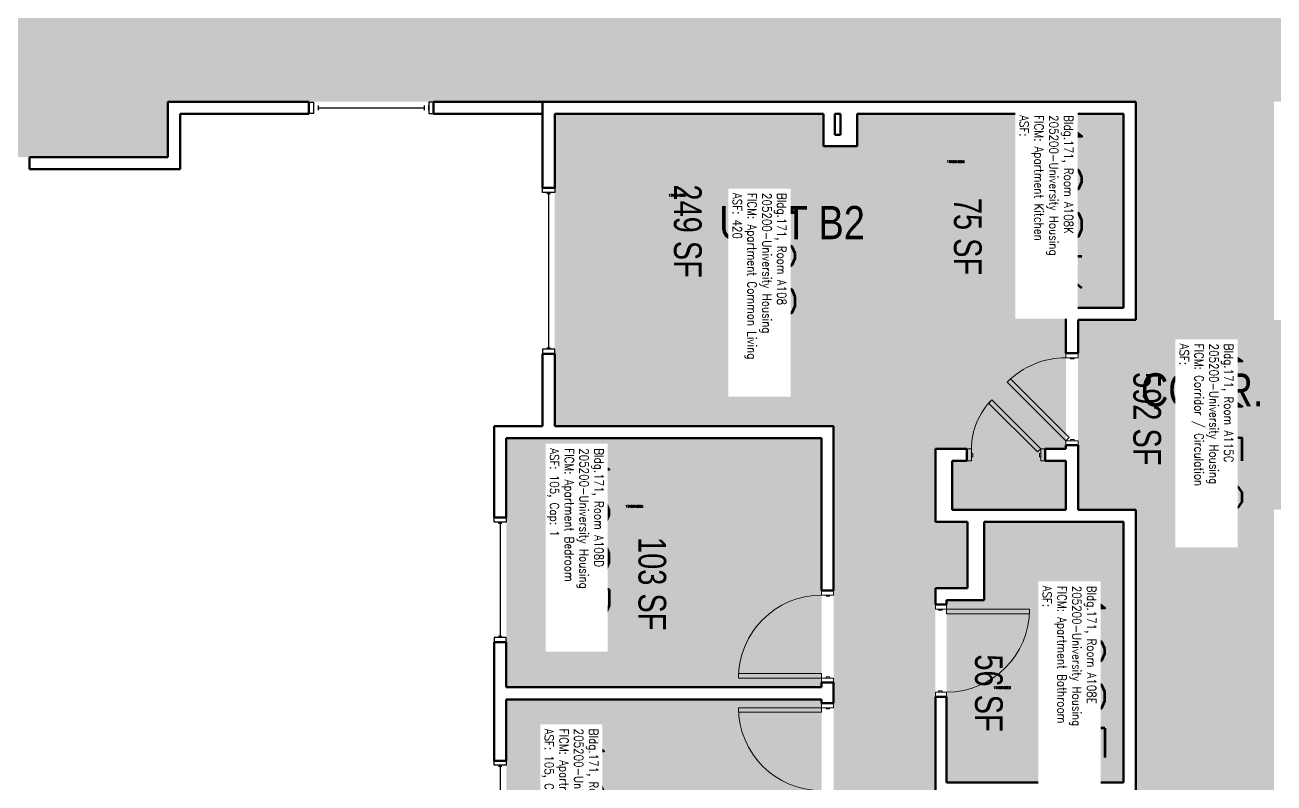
# Model space of a CAD drawing. Header units: inches. Extents: x 88 to 3257, y -489 to 2081.
# Drawn here: x 1097 to 1639, y 789 to 1118 of the extents above; entities that cross this region are included whole.
import ezdxf
from ezdxf.enums import TextEntityAlignment as Align

# ---------------------------------------------------------------- set-up
doc = ezdxf.new("R2010")
doc.units = ezdxf.units.IN
doc.header["$LTSCALE"] = 48
doc.header["$MEASUREMENT"] = 0
for name, color, linetype in [('A-AREA-IDEN', 1, 'Continuous'), ('A-DOOR', 2, 'Continuous'), ('A-GLAZ', 1, 'Continuous'), ('A-IDEN-RNUM', 7, 'Continuous'), ('A-IDEN-SNUM', 4, 'Continuous'), ('A-IDEN-VNUM', 4, 'Continuous'), ('A-WALL', 5, 'Continuous'), ('AREA-TEXT', 3, 'Continuous'), ('Rooms-Category-Color', 7, 'Continuous'), ('Rooms-College-Color', 7, 'Continuous'), ('Rooms-Department-Color', 7, 'Continuous'), ('Rooms-Division-Color', 7, 'Continuous'), ('Rooms-Information', 7, 'Continuous')]:
    doc.layers.add(name, color=color, linetype=linetype)
doc.styles.add('AREA', font='arial.ttf', dxfattribs={"width": 0.75, "height": 12})
doc.styles.add('ROOMSNUMBER', font='txt.shx', dxfattribs={"height": 0.03})
doc.styles.add('ROOMVNUMBER', font='simplex.shx', dxfattribs={"width": 0.85})
doc.styles.get("Standard").update_dxf_attribs({"font": 'ARIALN.TTF'})
pattern_1 = [(135, (927.60886, 480.01828), (-0.088388348, -0.088388348), [])]

msp = doc.modelspace()

# ---------------------------------------------------------------- hatches: boundary and pattern name
h = msp.add_hatch()
h.set_pattern_fill('ANSI31', color=256, angle=90, style=0)
h.set_pattern_definition(pattern_1)
h.paths.add_polyline_path([(1511.56, 811.49), (1511.56, 870.22), (1520.77, 870.22), (1520.77, 811.49)], flags=9)
h = msp.add_hatch()
h.set_pattern_fill('ANSI31', color=256, angle=90, style=0)
h.set_pattern_definition(pattern_1)
h.paths.add_polyline_path([(1511.56, 811.49), (1511.56, 870.22), (1520.77, 870.22), (1520.77, 811.49)], flags=9)
at = {"layer": 'Rooms-Category-Color', "true_color": 0xadadad}
for points in [[(547.22, 1084.25), (609.5, 1084.25), (609.5, 965.5), (687.5, 965.5), (687.5, 1084.25), (855.25, 1084.25), (855.25, 1060.25), (1158.95, 1060.25), (1158.95, 1084.25), (1578.7, 1084.25), (1703.95, 1084.25), (1703.95, 1168.24), (1549.3, 1168.24), (1549.3, 1193.24), (1466.98, 1193.24), (1466.98, 1168.24), (1104.2, 1168.24), (1104.2, 1156.25), (910, 1156.25), (910, 1168.24), (547.22, 1168.24), (547.22, 1084.25)], [(1638.7, 1084.25), (1578.7, 1084.25), (1578.7, 989.61), (1553.7, 989.61), (1553.7, 907.28), (1578.7, 907.28), (1578.7, 176.47), (1553.7, 176.47), (1553.7, 94.14), (1578.7, 94.14), (1578.7, -0.5), (1546.26, -0.5), (1546.26, -112), (1578.7, -112), (1578.7, -140), (1638.7, -140), (1638.7, 94.14), (1663.7, 94.14), (1663.7, 176.47), (1638.7, 176.47), (1638.7, 907.28), (1663.7, 907.28), (1663.7, 989.61), (1638.7, 989.61)]]:
    msp.add_hatch(color=253, dxfattribs=at).paths.add_polyline_path(points)
at = {"layer": 'Rooms-Category-Color', "true_color": 0x728ef3}
for points in [[(1443.33, 1079), (1443.33, 994.86), (1548.45, 994.86), (1548.45, 933.73), (1539.5, 933.73), (1539.5, 928.48), (1548.45, 928.48), (1548.45, 907.28), (1499.08, 907.28), (1499.08, 928.48), (1505.5, 928.48), (1505.5, 933.73), (1491.83, 933.73), (1491.83, 902.03), (1505.7, 902.03), (1505.7, 873.28), (1491.83, 873.28), (1491.83, 697.25), (1505.7, 697.25), (1505.7, 668.5), (1447.7, 668.5), (1447.7, 943.5), (1326.7, 943.5), (1326.7, 1079)], [(1573.45, 994.86), (1443.33, 994.86), (1443.33, 1065), (1457.95, 1065), (1457.95, 1079), (1573.45, 1079)], [(1305.7, 938.25), (1305.7, 830.25), (1442.45, 830.25), (1442.45, 938.25)], [(1512.95, 902.03), (1573.45, 902.03), (1573.45, 788.89), (1496.7, 788.89), (1496.7, 868.03), (1512.95, 868.03)], [(1305.7, 825), (1305.7, 717.38), (1442.45, 717.38), (1442.45, 825)]]:
    msp.add_hatch(color=171, dxfattribs=at).paths.add_polyline_path(points)
at = {"layer": 'Rooms-College-Color', "true_color": 0xadadad}
for points in [[(547.22, 1084.25), (609.5, 1084.25), (609.5, 965.5), (687.5, 965.5), (687.5, 1084.25), (855.25, 1084.25), (855.25, 1060.25), (1158.95, 1060.25), (1158.95, 1084.25), (1578.7, 1084.25), (1703.95, 1084.25), (1703.95, 1168.24), (1549.3, 1168.24), (1549.3, 1193.24), (1466.98, 1193.24), (1466.98, 1168.24), (1104.2, 1168.24), (1104.2, 1156.25), (910, 1156.25), (910, 1168.24), (547.22, 1168.24), (547.22, 1084.25)], [(1638.7, 1084.25), (1578.7, 1084.25), (1578.7, 989.61), (1553.7, 989.61), (1553.7, 907.28), (1578.7, 907.28), (1578.7, 176.47), (1553.7, 176.47), (1553.7, 94.14), (1578.7, 94.14), (1578.7, -0.5), (1546.26, -0.5), (1546.26, -112), (1578.7, -112), (1578.7, -140), (1638.7, -140), (1638.7, 94.14), (1663.7, 94.14), (1663.7, 176.47), (1638.7, 176.47), (1638.7, 907.28), (1663.7, 907.28), (1663.7, 989.61), (1638.7, 989.61)], [(1443.33, 1079), (1443.33, 994.86), (1548.45, 994.86), (1548.45, 933.73), (1539.5, 933.73), (1539.5, 928.48), (1548.45, 928.48), (1548.45, 907.28), (1499.08, 907.28), (1499.08, 928.48), (1505.5, 928.48), (1505.5, 933.73), (1491.83, 933.73), (1491.83, 902.03), (1505.7, 902.03), (1505.7, 873.28), (1491.83, 873.28), (1491.83, 697.25), (1505.7, 697.25), (1505.7, 668.5), (1447.7, 668.5), (1447.7, 943.5), (1326.7, 943.5), (1326.7, 1079)], [(1573.45, 994.86), (1443.33, 994.86), (1443.33, 1065), (1457.95, 1065), (1457.95, 1079), (1573.45, 1079)], [(1305.7, 938.25), (1305.7, 830.25), (1442.45, 830.25), (1442.45, 938.25)], [(1512.95, 902.03), (1573.45, 902.03), (1573.45, 788.89), (1496.7, 788.89), (1496.7, 868.03), (1512.95, 868.03)], [(1305.7, 825), (1305.7, 717.38), (1442.45, 717.38), (1442.45, 825)]]:
    msp.add_hatch(color=253, dxfattribs=at).paths.add_polyline_path(points)
at = {"layer": 'Rooms-Department-Color', "true_color": 0xacacac}
for points in [[(547.22, 1084.25), (609.5, 1084.25), (609.5, 965.5), (687.5, 965.5), (687.5, 1084.25), (855.25, 1084.25), (855.25, 1060.25), (1158.95, 1060.25), (1158.95, 1084.25), (1578.7, 1084.25), (1703.95, 1084.25), (1703.95, 1168.24), (1549.3, 1168.24), (1549.3, 1193.24), (1466.98, 1193.24), (1466.98, 1168.24), (1104.2, 1168.24), (1104.2, 1156.25), (910, 1156.25), (910, 1168.24), (547.22, 1168.24), (547.22, 1084.25)], [(1638.7, 1084.25), (1578.7, 1084.25), (1578.7, 989.61), (1553.7, 989.61), (1553.7, 907.28), (1578.7, 907.28), (1578.7, 176.47), (1553.7, 176.47), (1553.7, 94.14), (1578.7, 94.14), (1578.7, -0.5), (1546.26, -0.5), (1546.26, -112), (1578.7, -112), (1578.7, -140), (1638.7, -140), (1638.7, 94.14), (1663.7, 94.14), (1663.7, 176.47), (1638.7, 176.47), (1638.7, 907.28), (1663.7, 907.28), (1663.7, 989.61), (1638.7, 989.61)]]:
    msp.add_hatch(color=253, dxfattribs=at).paths.add_polyline_path(points)
at = {"layer": 'Rooms-Department-Color', "true_color": 0x604aed}
for points in [[(1443.33, 1079), (1443.33, 994.86), (1548.45, 994.86), (1548.45, 933.73), (1539.5, 933.73), (1539.5, 928.48), (1548.45, 928.48), (1548.45, 907.28), (1499.08, 907.28), (1499.08, 928.48), (1505.5, 928.48), (1505.5, 933.73), (1491.83, 933.73), (1491.83, 902.03), (1505.7, 902.03), (1505.7, 873.28), (1491.83, 873.28), (1491.83, 697.25), (1505.7, 697.25), (1505.7, 668.5), (1447.7, 668.5), (1447.7, 943.5), (1326.7, 943.5), (1326.7, 1079)], [(1573.45, 994.86), (1443.33, 994.86), (1443.33, 1065), (1457.95, 1065), (1457.95, 1079), (1573.45, 1079)], [(1305.7, 938.25), (1305.7, 830.25), (1442.45, 830.25), (1442.45, 938.25)], [(1512.95, 902.03), (1573.45, 902.03), (1573.45, 788.89), (1496.7, 788.89), (1496.7, 868.03), (1512.95, 868.03)], [(1305.7, 825), (1305.7, 717.38), (1442.45, 717.38), (1442.45, 825)]]:
    msp.add_hatch(color=173, dxfattribs=at).paths.add_polyline_path(points)
at = {"layer": 'Rooms-Division-Color', "true_color": 0xadadad}
for points in [[(547.22, 1084.25), (609.5, 1084.25), (609.5, 965.5), (687.5, 965.5), (687.5, 1084.25), (855.25, 1084.25), (855.25, 1060.25), (1158.95, 1060.25), (1158.95, 1084.25), (1578.7, 1084.25), (1703.95, 1084.25), (1703.95, 1168.24), (1549.3, 1168.24), (1549.3, 1193.24), (1466.98, 1193.24), (1466.98, 1168.24), (1104.2, 1168.24), (1104.2, 1156.25), (910, 1156.25), (910, 1168.24), (547.22, 1168.24), (547.22, 1084.25)], [(1638.7, 1084.25), (1578.7, 1084.25), (1578.7, 989.61), (1553.7, 989.61), (1553.7, 907.28), (1578.7, 907.28), (1578.7, 176.47), (1553.7, 176.47), (1553.7, 94.14), (1578.7, 94.14), (1578.7, -0.5), (1546.26, -0.5), (1546.26, -112), (1578.7, -112), (1578.7, -140), (1638.7, -140), (1638.7, 94.14), (1663.7, 94.14), (1663.7, 176.47), (1638.7, 176.47), (1638.7, 907.28), (1663.7, 907.28), (1663.7, 989.61), (1638.7, 989.61)]]:
    msp.add_hatch(color=253, dxfattribs=at).paths.add_polyline_path(points)
at = {"layer": 'Rooms-Division-Color', "true_color": 0x604aed}
for points in [[(1443.33, 1079), (1443.33, 994.86), (1548.45, 994.86), (1548.45, 933.73), (1539.5, 933.73), (1539.5, 928.48), (1548.45, 928.48), (1548.45, 907.28), (1499.08, 907.28), (1499.08, 928.48), (1505.5, 928.48), (1505.5, 933.73), (1491.83, 933.73), (1491.83, 902.03), (1505.7, 902.03), (1505.7, 873.28), (1491.83, 873.28), (1491.83, 697.25), (1505.7, 697.25), (1505.7, 668.5), (1447.7, 668.5), (1447.7, 943.5), (1326.7, 943.5), (1326.7, 1079)], [(1573.45, 994.86), (1443.33, 994.86), (1443.33, 1065), (1457.95, 1065), (1457.95, 1079), (1573.45, 1079)], [(1305.7, 938.25), (1305.7, 830.25), (1442.45, 830.25), (1442.45, 938.25)], [(1512.95, 902.03), (1573.45, 902.03), (1573.45, 788.89), (1496.7, 788.89), (1496.7, 868.03), (1512.95, 868.03)], [(1305.7, 825), (1305.7, 717.38), (1442.45, 717.38), (1442.45, 825)]]:
    msp.add_hatch(color=173, dxfattribs=at).paths.add_polyline_path(points)

# ---------------------------------------------------------------- linework, layer by layer
at = {"layer": 'A-DOOR', "linetype": 'Continuous', "lineweight": 18}
for points in [[(1553.7, 973.22), (1553.7, 975.22), (1548.45, 975.22), (1548.45, 973.22)], [(1553.7, 973.22), (1553.7, 975.22), (1548.45, 975.22), (1548.45, 973.22)], [(1551.95, 973.22), (1551.95, 972.72), (1550.45, 972.72), (1550.45, 973.22)], [(1551.95, 973.22), (1551.95, 972.72), (1550.45, 972.72), (1550.45, 973.22)], [(1548.45, 937.22), (1549.87, 938.63), (1524.41, 964.09), (1523, 962.67)], [(1548.45, 937.22), (1549.87, 938.63), (1524.41, 964.09), (1523, 962.67)], [(1537.5, 933.73), (1536.09, 932.32), (1514.87, 953.53), (1516.29, 954.94)], [(1537.5, 933.73), (1536.09, 932.32), (1514.87, 953.53), (1516.29, 954.94)], [(1551.95, 937.22), (1551.95, 937.72), (1550.45, 937.72), (1550.45, 937.22)], [(1551.95, 937.22), (1551.95, 937.72), (1550.45, 937.72), (1550.45, 937.22)], [(1507.5, 928.48), (1505.5, 928.48), (1505.5, 933.73), (1507.5, 933.73)], [(1507.5, 928.48), (1505.5, 928.48), (1505.5, 933.73), (1507.5, 933.73)], [(1537.5, 928.48), (1539.5, 928.48), (1539.5, 933.73), (1537.5, 933.73)], [(1537.5, 928.48), (1539.5, 928.48), (1539.5, 933.73), (1537.5, 933.73)], [(1553.7, 937.22), (1553.7, 935.22), (1548.45, 935.22), (1548.45, 937.22)], [(1553.7, 937.22), (1553.7, 935.22), (1548.45, 935.22), (1548.45, 937.22)], [(1507.5, 930.23), (1508, 930.23), (1508, 931.73), (1507.5, 931.73)], [(1507.5, 930.23), (1508, 930.23), (1508, 931.73), (1507.5, 931.73)], [(1537.5, 930.23), (1537, 930.23), (1537, 931.73), (1537.5, 931.73)], [(1537.5, 930.23), (1537, 930.23), (1537, 931.73), (1537.5, 931.73)], [(1447.7, 870.25), (1447.7, 872.25), (1442.45, 872.25), (1442.45, 870.25)], [(1447.7, 870.25), (1447.7, 872.25), (1442.45, 872.25), (1442.45, 870.25)], [(1445.95, 870.25), (1445.95, 869.75), (1444.45, 869.75), (1444.45, 870.25)], [(1445.95, 870.25), (1445.95, 869.75), (1444.45, 869.75), (1444.45, 870.25)], [(1491.83, 864.14), (1491.83, 866.14), (1496.7, 866.14), (1496.7, 864.14)], [(1491.83, 864.14), (1491.83, 866.14), (1496.7, 866.14), (1496.7, 864.14)], [(1493.2, 864.14), (1493.2, 863.64), (1494.7, 863.64), (1494.7, 864.14)], [(1493.2, 864.14), (1493.2, 863.64), (1494.7, 863.64), (1494.7, 864.14)], [(1496.7, 864.14), (1496.7, 862.14), (1532.7, 862.14), (1532.7, 864.14)], [(1496.7, 864.14), (1496.7, 862.14), (1532.7, 862.14), (1532.7, 864.14)], [(1442.45, 834.25), (1442.45, 836.25), (1406.45, 836.25), (1406.45, 834.25)], [(1442.45, 834.25), (1442.45, 836.25), (1406.45, 836.25), (1406.45, 834.25)], [(1445.95, 834.25), (1445.95, 834.75), (1444.45, 834.75), (1444.45, 834.25)], [(1445.95, 834.25), (1445.95, 834.75), (1444.45, 834.75), (1444.45, 834.25)], [(1447.7, 834.25), (1447.7, 832.25), (1442.45, 832.25), (1442.45, 834.25)], [(1447.7, 834.25), (1447.7, 832.25), (1442.45, 832.25), (1442.45, 834.25)], [(1491.83, 828.14), (1491.83, 826.14), (1496.7, 826.14), (1496.7, 828.14)], [(1491.83, 828.14), (1491.83, 826.14), (1496.7, 826.14), (1496.7, 828.14)], [(1493.2, 828.14), (1493.2, 828.64), (1494.7, 828.64), (1494.7, 828.14)], [(1493.2, 828.14), (1493.2, 828.64), (1494.7, 828.64), (1494.7, 828.14)], [(1442.45, 821.38), (1442.45, 819.38), (1406.45, 819.38), (1406.45, 821.38)], [(1442.45, 821.38), (1442.45, 819.38), (1406.45, 819.38), (1406.45, 821.38)], [(1447.7, 821.38), (1447.7, 823.38), (1442.45, 823.38), (1442.45, 821.38)], [(1447.7, 821.38), (1447.7, 823.38), (1442.45, 823.38), (1442.45, 821.38)], [(1445.95, 821.38), (1445.95, 820.88), (1444.45, 820.88), (1444.45, 821.38)], [(1445.95, 821.38), (1445.95, 820.88), (1444.45, 820.88), (1444.45, 821.38)]]:
    msp.add_lwpolyline(points, close=True, dxfattribs=at)
for centre, start, end in [((1548.45, 937.22), 90, 135), ((1548.45, 937.22), 90, 135), ((1442.45, 834.25), 90, 180), ((1442.45, 834.25), 90, 180), ((1496.7, 864.14), 270, 0), ((1496.7, 864.14), 270, 0)]:
    msp.add_arc(centre, 36, start, end, dxfattribs=at)
at = {"layer": 'A-DOOR', "linetype": 'Continuous', "lineweight": 18, "extrusion": (0, 0, -1)}
for centre, radius, start, end in [((-1537.5, 933.73), 30, 0, 45), ((-1537.5, 933.73), 30, 0, 45), ((-1442.45, 821.38), 36, 270, 0), ((-1442.45, 821.38), 36, 270, 0)]:
    msp.add_arc(centre, radius, start, end, dxfattribs=at)
at = {"layer": 'A-GLAZ', "linetype": 'Continuous', "lineweight": 25}
for p, q in [((1220.1, 1079.13), (1220.1, 1084.13)), ((1220.1, 1084.13), (1222.1, 1084.13)), ((1220.1, 1079.13), (1220.1, 1084.13)), ((1220.1, 1084.13), (1222.1, 1084.13)), ((1222.1, 1084.13), (1222.1, 1079.13)), ((1222.1, 1084.13), (1222.1, 1079.13)), ((1274.1, 1084.13), (1272.1, 1084.13)), ((1272.1, 1084.13), (1272.1, 1079.13)), ((1274.1, 1084.13), (1272.1, 1084.13)), ((1272.1, 1084.13), (1272.1, 1079.13)), ((1274.1, 1079.13), (1274.1, 1084.13)), ((1274.1, 1079.13), (1274.1, 1084.13)), ((1222.1, 1079.13), (1220.1, 1079.13)), ((1222.1, 1079.13), (1220.1, 1079.13)), ((1222.1, 1082.63), (1222.1, 1080.63)), ((1222.1, 1082.63), (1222.1, 1080.63)), ((1224.1, 1082.63), (1224.1, 1080.63)), ((1224.1, 1082.63), (1224.1, 1080.63)), ((1224.1, 1081.63), (1270.1, 1081.63)), ((1224.1, 1081.63), (1270.1, 1081.63)), ((1270.1, 1082.63), (1270.1, 1080.63)), ((1270.1, 1082.63), (1270.1, 1080.63)), ((1272.1, 1080.63), (1272.1, 1082.63)), ((1272.1, 1080.63), (1272.1, 1082.63)), ((1272.1, 1079.13), (1274.1, 1079.13)), ((1272.1, 1079.13), (1274.1, 1079.13)), ((1324.83, 1044.38), (1323.33, 1044.38)), ((1324.83, 1044.38), (1323.33, 1044.38)), ((1324.08, 1044.38), (1324.08, 977.38)), ((1324.08, 1044.38), (1324.08, 977.38)), ((1324.83, 977.38), (1323.33, 977.38)), ((1324.83, 977.38), (1323.33, 977.38)), ((1303.83, 901.34), (1302.33, 901.34)), ((1303.83, 901.34), (1302.33, 901.34)), ((1303.08, 901.34), (1303.08, 852.34)), ((1303.08, 901.34), (1303.08, 852.34)), ((1303.83, 852.34), (1302.33, 852.34)), ((1303.83, 852.34), (1302.33, 852.34)), ((1303.83, 795.88), (1302.33, 795.88)), ((1303.83, 795.88), (1302.33, 795.88)), ((1303.08, 795.88), (1303.08, 746.88)), ((1303.08, 795.88), (1303.08, 746.88))]:
    msp.add_line(p, q, dxfattribs=at)
for points in [[(1321.45, 1044.88), (1321.45, 1046.88), (1326.7, 1046.88), (1326.7, 1044.88)], [(1321.45, 1044.88), (1321.45, 1046.88), (1326.7, 1046.88), (1326.7, 1044.88)], [(1321.45, 976.88), (1321.45, 974.88), (1326.7, 974.88), (1326.7, 976.88)], [(1321.45, 976.88), (1321.45, 974.88), (1326.7, 974.88), (1326.7, 976.88)], [(1300.45, 901.84), (1300.45, 903.84), (1305.7, 903.84), (1305.7, 901.84)], [(1300.45, 901.84), (1300.45, 903.84), (1305.7, 903.84), (1305.7, 901.84)], [(1300.45, 851.84), (1300.45, 849.84), (1305.7, 849.84), (1305.7, 851.84)], [(1300.45, 851.84), (1300.45, 849.84), (1305.7, 849.84), (1305.7, 851.84)], [(1300.45, 796.38), (1300.45, 798.38), (1305.7, 798.38), (1305.7, 796.38)], [(1300.45, 796.38), (1300.45, 798.38), (1305.7, 798.38), (1305.7, 796.38)]]:
    msp.add_lwpolyline(points, close=True, dxfattribs=at)
at = {"layer": 'A-WALL', "linetype": 'Continuous', "lineweight": 50}
for p, q in [((1220.1, 1084.25), (1158.95, 1084.25)), ((1158.95, 1084.25), (1158.95, 1060.25)), ((1220.1, 1084.25), (1158.95, 1084.25)), ((1158.95, 1084.25), (1158.95, 1060.25)), ((1220.1, 1079), (1220.1, 1084.25)), ((1220.1, 1079), (1220.1, 1084.25)), ((1321.45, 1084.25), (1274.1, 1084.25)), ((1274.1, 1084.25), (1274.1, 1079)), ((1321.45, 1084.25), (1274.1, 1084.25)), ((1274.1, 1084.25), (1274.1, 1079)), ((1321.45, 1079), (1321.45, 1084.25)), ((1321.45, 1079), (1321.45, 1084.25)), ((1321.45, 1084.25), (1321.45, 1046.88)), ((1578.7, 1084.25), (1321.45, 1084.25)), ((1321.45, 1084.25), (1321.45, 1046.88)), ((1578.7, 1084.25), (1321.45, 1084.25)), ((1578.7, 989.61), (1578.7, 1084.25)), ((1578.7, 989.61), (1578.7, 1084.25)), ((1164.2, 1079), (1220.1, 1079)), ((1164.2, 1055), (1164.2, 1079)), ((1164.2, 1079), (1220.1, 1079)), ((1164.2, 1055), (1164.2, 1079)), ((1274.1, 1079), (1321.45, 1079)), ((1274.1, 1079), (1321.45, 1079)), ((1326.7, 1046.88), (1326.7, 1079)), ((1326.7, 1079), (1443.33, 1079)), ((1326.7, 1046.88), (1326.7, 1079)), ((1326.7, 1079), (1443.33, 1079)), ((1443.33, 1079), (1443.33, 1065)), ((1443.33, 1079), (1443.33, 1065)), ((1448.2, 1079), (1450.7, 1079)), ((1448.2, 1069.88), (1448.2, 1079)), ((1448.2, 1079), (1450.7, 1079)), ((1448.2, 1069.88), (1448.2, 1079)), ((1450.7, 1079), (1450.7, 1069.88)), ((1450.7, 1079), (1450.7, 1069.88)), ((1457.95, 1079), (1573.45, 1079)), ((1457.95, 1065), (1457.95, 1079)), ((1457.95, 1079), (1573.45, 1079)), ((1457.95, 1065), (1457.95, 1079)), ((1573.45, 1079), (1573.45, 994.86)), ((1573.45, 1079), (1573.45, 994.86)), ((1450.7, 1069.88), (1448.2, 1069.88)), ((1450.7, 1069.88), (1448.2, 1069.88)), ((1443.33, 1065), (1457.95, 1065)), ((1443.33, 1065), (1457.95, 1065)), ((1158.95, 1060.25), (1098.95, 1060.25)), ((1098.95, 1060.25), (1098.95, 1055)), ((1158.95, 1060.25), (1098.95, 1060.25)), ((1098.95, 1060.25), (1098.95, 1055)), ((1098.95, 1055), (1164.2, 1055)), ((1098.95, 1055), (1164.2, 1055)), ((1321.45, 1046.88), (1326.7, 1046.88)), ((1321.45, 1046.88), (1326.7, 1046.88)), ((1548.45, 994.86), (1548.45, 975.22)), ((1573.45, 994.86), (1548.45, 994.86)), ((1548.45, 994.86), (1548.45, 975.22)), ((1573.45, 994.86), (1548.45, 994.86)), ((1553.7, 975.22), (1553.7, 989.61)), ((1553.7, 989.61), (1578.7, 989.61)), ((1553.7, 975.22), (1553.7, 989.61)), ((1553.7, 989.61), (1578.7, 989.61)), ((1548.45, 975.22), (1553.7, 975.22)), ((1548.45, 975.22), (1553.7, 975.22)), ((1321.45, 974.88), (1321.45, 943.5)), ((1326.7, 974.88), (1321.45, 974.88)), ((1321.45, 974.88), (1321.45, 943.5)), ((1326.7, 974.88), (1321.45, 974.88)), ((1326.7, 943.5), (1326.7, 974.88)), ((1326.7, 943.5), (1326.7, 974.88)), ((1300.45, 943.5), (1300.45, 903.84)), ((1321.45, 943.5), (1300.45, 943.5)), ((1300.45, 943.5), (1300.45, 903.84)), ((1321.45, 943.5), (1300.45, 943.5)), ((1447.7, 943.5), (1326.7, 943.5)), ((1447.7, 943.5), (1326.7, 943.5)), ((1447.7, 872.25), (1447.7, 943.5)), ((1447.7, 872.25), (1447.7, 943.5)), ((1305.7, 903.84), (1305.7, 938.25)), ((1305.7, 938.25), (1442.45, 938.25)), ((1305.7, 903.84), (1305.7, 938.25)), ((1305.7, 938.25), (1442.45, 938.25)), ((1442.45, 938.25), (1442.45, 872.25)), ((1442.45, 938.25), (1442.45, 872.25)), ((1491.83, 933.73), (1491.83, 902.03)), ((1505.5, 933.73), (1491.83, 933.73)), ((1491.83, 933.73), (1491.83, 902.03)), ((1505.5, 933.73), (1491.83, 933.73)), ((1505.5, 928.48), (1505.5, 933.73)), ((1505.5, 928.48), (1505.5, 933.73)), ((1548.45, 933.73), (1539.5, 933.73)), ((1539.5, 933.73), (1539.5, 928.48)), ((1548.45, 933.73), (1539.5, 933.73)), ((1539.5, 933.73), (1539.5, 928.48)), ((1548.45, 935.22), (1548.45, 933.73)), ((1553.7, 935.22), (1548.45, 935.22)), ((1548.45, 935.22), (1548.45, 933.73)), ((1553.7, 935.22), (1548.45, 935.22)), ((1553.7, 907.28), (1553.7, 935.22)), ((1553.7, 907.28), (1553.7, 935.22)), ((1499.08, 907.28), (1499.08, 928.48)), ((1499.08, 928.48), (1505.5, 928.48)), ((1499.08, 907.28), (1499.08, 928.48)), ((1499.08, 928.48), (1505.5, 928.48)), ((1539.5, 928.48), (1548.45, 928.48)), ((1539.5, 928.48), (1548.45, 928.48)), ((1548.45, 928.48), (1548.45, 907.28)), ((1548.45, 928.48), (1548.45, 907.28)), ((1548.45, 907.28), (1499.08, 907.28)), ((1548.45, 907.28), (1499.08, 907.28)), ((1578.7, 907.28), (1553.7, 907.28)), ((1578.7, 907.28), (1553.7, 907.28)), ((1578.7, 667.88), (1578.7, 907.28)), ((1578.7, 667.88), (1578.7, 907.28)), ((1300.45, 903.84), (1305.7, 903.84)), ((1300.45, 903.84), (1305.7, 903.84)), ((1491.83, 902.03), (1505.7, 902.03)), ((1491.83, 902.03), (1505.7, 902.03)), ((1505.7, 902.03), (1505.7, 873.28)), ((1505.7, 902.03), (1505.7, 873.28)), ((1512.95, 868.03), (1512.95, 902.03)), ((1512.95, 902.03), (1573.45, 902.03)), ((1512.95, 868.03), (1512.95, 902.03)), ((1512.95, 902.03), (1573.45, 902.03)), ((1573.45, 902.03), (1573.45, 788.89)), ((1573.45, 902.03), (1573.45, 788.89)), ((1442.45, 872.25), (1447.7, 872.25)), ((1442.45, 872.25), (1447.7, 872.25)), ((1491.83, 873.28), (1491.83, 866.14)), ((1505.7, 873.28), (1491.83, 873.28)), ((1491.83, 873.28), (1491.83, 866.14)), ((1505.7, 873.28), (1491.83, 873.28)), ((1496.7, 866.14), (1496.7, 868.03)), ((1496.7, 868.03), (1512.95, 868.03)), ((1496.7, 866.14), (1496.7, 868.03)), ((1496.7, 868.03), (1512.95, 868.03)), ((1491.83, 866.14), (1496.7, 866.14)), ((1491.83, 866.14), (1496.7, 866.14)), ((1300.45, 849.84), (1300.45, 798.38)), ((1305.7, 849.84), (1300.45, 849.84)), ((1300.45, 849.84), (1300.45, 798.38)), ((1305.7, 849.84), (1300.45, 849.84)), ((1305.7, 830.25), (1305.7, 849.84)), ((1305.7, 830.25), (1305.7, 849.84)), ((1442.45, 830.25), (1305.7, 830.25)), ((1442.45, 830.25), (1305.7, 830.25)), ((1442.45, 832.25), (1442.45, 830.25)), ((1447.7, 832.25), (1442.45, 832.25)), ((1442.45, 832.25), (1442.45, 830.25)), ((1447.7, 832.25), (1442.45, 832.25)), ((1447.7, 823.38), (1447.7, 832.25)), ((1447.7, 823.38), (1447.7, 832.25)), ((1305.7, 798.38), (1305.7, 825)), ((1305.7, 825), (1442.45, 825)), ((1305.7, 798.38), (1305.7, 825)), ((1305.7, 825), (1442.45, 825)), ((1442.45, 825), (1442.45, 823.38)), ((1442.45, 825), (1442.45, 823.38)), ((1491.83, 826.14), (1491.83, 744.39)), ((1496.7, 826.14), (1491.83, 826.14)), ((1491.83, 826.14), (1491.83, 744.39)), ((1496.7, 826.14), (1491.83, 826.14)), ((1496.7, 788.89), (1496.7, 826.14)), ((1496.7, 788.89), (1496.7, 826.14)), ((1442.45, 823.38), (1447.7, 823.38)), ((1442.45, 823.38), (1447.7, 823.38)), ((1300.45, 798.38), (1305.7, 798.38)), ((1300.45, 798.38), (1305.7, 798.38)), ((1573.45, 788.89), (1496.7, 788.89)), ((1573.45, 788.89), (1496.7, 788.89))]:
    msp.add_line(p, q, dxfattribs=at)

# ---------------------------------------------------------------- texts
at = {"layer": 'A-AREA-IDEN', "linetype": 'ByBlock'}
for s, p in [('UNIT B2', (1461.25, 1031.85)), (' CORR.', (1634.1, 959.28))]:
    msp.add_text(s, height=14.4, dxfattribs=at).set_placement(p, align=Align.MIDDLE_RIGHT)
at = {"layer": 'A-IDEN-RNUM', "style": 'ROOMSNUMBER', "width": 0.85}
for s, p in [('0108-K0', (1500.66, 1057.74)), ('0108-00', (1379.89, 1043.2)), ('0115-C0', (1602.71, 925.44)), ('0108-D0', (1361.2, 908.21)), ('0108-E0', (1520.78, 829.56))]:
    msp.add_text(s, height=1, dxfattribs=at).set_placement(p, align=Align.CENTER)
at = {"layer": 'A-IDEN-SNUM', "style": 'ROOMSNUMBER', "width": 0.85}
for s, p in [('1710A108K0', (1500.66, 1057.74)), ('1710A10800', (1379.89, 1043.2)), ('1710A115C0', (1602.71, 925.44)), ('1710A108D0', (1361.2, 908.21)), ('1710A108E0', (1520.78, 829.56))]:
    msp.add_text(s, height=1, dxfattribs=at).set_placement(p, align=Align.CENTER)
at = {"layer": 'A-IDEN-VNUM', "style": 'ROOMVNUMBER', "width": 0.85}
for s, p in [('108K', (1541.89, 1040.24)), ('108', (1417.46, 1017.39)), ('115C', (1611.34, 942.71)), ('108D', (1336.88, 895.71)), ('108E', (1551.87, 836.6)), ('108C', (1334.57, 773.48))]:
    msp.add_text(s, height=27, rotation=270, dxfattribs=at).set_placement(p, align=Align.MIDDLE_CENTER)
at = {"layer": 'AREA-TEXT', "style": 'AREA', "width": 0.75}
for s, p in [('249 SF', (1384.44, 1028.13)), ('75 SF', (1505.88, 1025.81)), ('592 SF', (1583.67, 946.73)), ('103 SF', (1369.04, 875.17)), ('56 SF', (1515.02, 827.74))]:
    msp.add_text(s, height=12, rotation=270, dxfattribs=at).set_placement(p, align=Align.MIDDLE_CENTER)

# ---------------------------------------------------------------- next in the draw order: texts
at = {"layer": 'Rooms-Information', "char_height": 3.8571, "width": 86.4, "attachment_point": 7, "rotation": 270, "style": 'ROOMVNUMBER', "bg_fill": 3, "box_fill_scale": 1.5, "bg_fill_color": 256, "bg_fill_true_color": 13158600, "bg_fill_transparency": 0}
for s, insert in [('Bldg.171, Room A108K^M^J205200-University Housing^M^JFICM: Apartment Kitchen^M^JASF: ', (1528.39, 1078.49)), ('Bldg.171, Room A108^M^J205200-University Housing^M^JFICM: Apartment Common Living^M^JASF: 420', (1403.96, 1044.71)), ('Bldg.171, Room A115C^M^J205200-University Housing^M^JFICM: Corridor / Circulation^M^JASF: ', (1597.84, 979.32)), ('Bldg.171, Room A108D^M^J205200-University Housing^M^JFICM: Apartment Bedroom^M^JASF: 105, Cap: 1', (1323.38, 933.96)), ('Bldg.171, Room A108E^M^J205200-University Housing^M^JFICM: Apartment Bathroom^M^JASF: ', (1538.37, 874.3)), ('Bldg.171, Room A108C^M^J205200-University Housing^M^JFICM: Apartment Bedroom^M^JASF: 105, Cap: 1', (1321.07, 812.27))]:
    msp.add_mtext(s, dxfattribs=dict(at, insert=insert))

doc.saveas('drawing.dxf')
